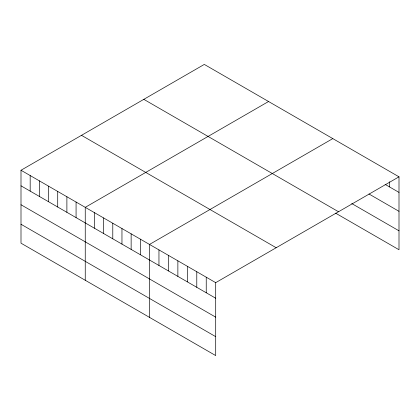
<?xml version="1.0" encoding="UTF-8"?>
<svg xmlns="http://www.w3.org/2000/svg" width="420" height="420" viewBox="0 0 420 420"><rect width="100%" height="100%" fill="white"/><g stroke="black" fill="none" stroke-linecap="round" stroke-linejoin="round"><path stroke-width="0.63" d="M21 170.252L215.696 282.655L215.696 355.582L21 243.175L21 170.252L204.304 64.418L399 176.825L399 249.748L335.585 213.14M268.553 101.514L85.249 207.344L85.249 280.271M332.803 138.605L149.499 244.44L149.499 317.363M215.696 282.655L399 176.825M385.093 184.37L399 192.397M368.959 193.982L399 211.323M351.719 203.527L399 230.822M143.813 99.346L338.51 211.748M81.49 135.324L276.187 247.732M21 185.824L215.696 298.226M21 204.75L215.696 317.153M21 224.249L215.696 336.656M389.545 181.745L389.545 186.937M206.236 277.195L206.236 292.766M196.781 271.735L196.781 287.312M187.325 266.275L187.325 281.852M177.87 260.815L177.87 276.392M168.409 255.355L168.409 270.931M158.954 249.9L158.954 265.472M140.322 239.138L140.322 254.709M131.14 233.84L131.14 249.412M121.963 228.543L121.963 244.115M112.786 223.241L112.786 238.812M103.604 217.943L103.604 233.515M94.427 212.641L94.427 228.218M76.073 202.046L76.073 217.618M66.89 196.744L66.89 212.321M57.713 191.447L57.713 207.018M48.536 186.149L48.536 201.721M39.359 180.847L39.359 196.423M30.177 175.549L30.177 191.121"/></g></svg>
